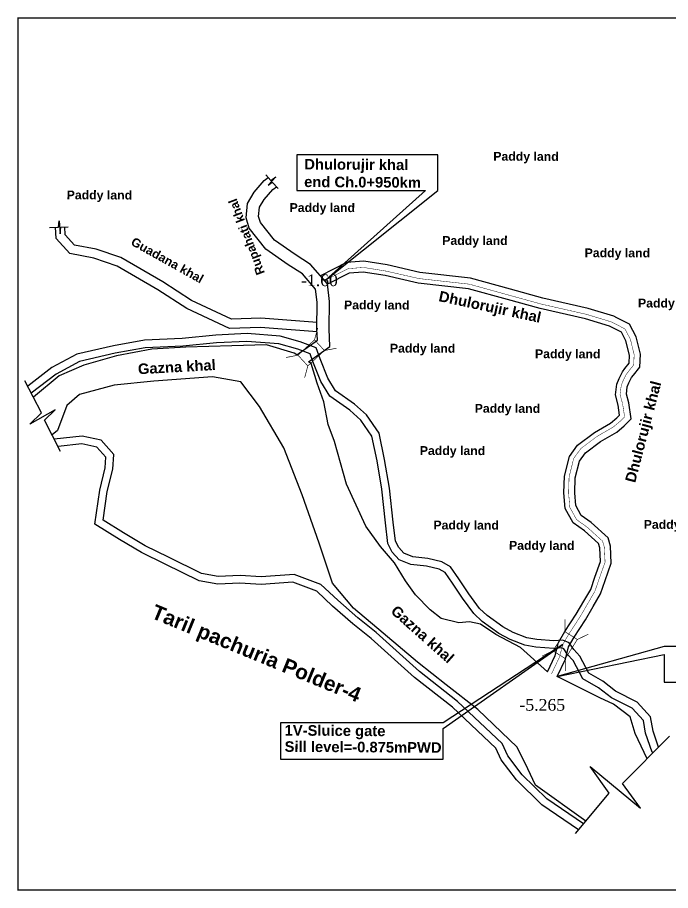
# Model space of a CAD drawing. Header units: millimetres. Extents: x 103 to 33028, y -150542 to -48.
# Drawn here: x 28858 to 29705, y -93541 to -92409 of the extents above; entities that cross this region are included whole.
import ezdxf

# ---------------------------------------------------------------- set-up
doc = ezdxf.new("R2010")
doc.units = ezdxf.units.MM
doc.header["$MEASUREMENT"] = 0
doc.linetypes.add('CENTERX2', pattern=[4, 2.5, -0.5, 0.5, -0.5])
doc.linetypes.add('PHANTOM2', pattern=[1.25, 0.625, -0.125, 0.125, -0.125, 0.125, -0.125])
for name, color, linetype in [('boundary', 7, 'Continuous'), ('Earthen Emb', 42, 'Continuous'), ('Khal', 4, 'Continuous'), ('TEXT', 5, 'Continuous')]:
    doc.layers.add(name, color=color, linetype=linetype)
doc.layers.add('Existing Str', color=7, linetype='PHANTOM2', lineweight=35)
doc.layers.add('OUTLINE', color=7, linetype='Continuous', lineweight=15)
doc.styles.add('b', font='times.ttf')
doc.styles.add('sum', font='arialbd.ttf')

# ---------------------------------------------------------------- blocks, each defined once
blk = doc.blocks.new('A$C3E516E70')
at = {"layer": 'Existing Str', "linetype": 'Continuous', "const_width": 1.25}
for points in [[(0.3, 51.6), (19.6, 39.6), (61.5, 39.6), (80.8, 51.6)], [(19.6, 12.6), (19.6, 39.6)], [(61.5, 12.6), (61.5, 39.6)], [(0.3, 0.5), (19.6, 12.6), (61.5, 12.6), (80.8, 0.5)]]:
    blk.add_lwpolyline(points, dxfattribs=at)

msp = doc.modelspace()

# ---------------------------------------------------------------- linework, layer by layer
at = {"layer": 'boundary', "color": 0, "const_width": 1.45}
msp.add_lwpolyline([(28858.6, -92409.6), (30445.3, -92409.6), (30445.3, -93540.6), (28858.6, -93540.6), (28858.6, -92409.6)], dxfattribs=at)
at = {"layer": 'Earthen Emb', "lineweight": 30}
for points in [[(29689.4, -93355.5), (29682.3, -93334.8), (29679.1, -93316.2), (29661.5, -93296.9), (29633.5, -93282.9), (29617.1, -93269.9), (29598.7, -93259.4), (29587.1, -93237.4), (29579.3, -93228.8), (29573.3, -93219.9), (29565.2, -93216.5), (29553.7, -93217.3), (29531.5, -93215.9), (29518.6, -93213.5), (29500.8, -93206.8), (29487.3, -93199.4), (29467.1, -93184.8), (29457.2, -93175.3), (29443.2, -93156.4), (29430.2, -93137), (29419.6, -93121.3), (29408.3, -93115), (29390.2, -93110.8), (29370.5, -93108.5), (29359, -93103.8), (29352.3, -93096.5), (29348, -93088.1), (29345.3, -93063.4), (29340.5, -93019.3), (29334, -92982.1), (29326.9, -92948), (29310.7, -92924.3), (29295.1, -92910.5), (29270.5, -92893.2), (29260.5, -92876.7), (29250.3, -92851.6), (29245.4, -92837.4), (29224.6, -92829.4), (29198.7, -92822.1), (29155.6, -92818.9), (29115.1, -92821), (29071.6, -92825.4), (29022.4, -92827.3), (28982.4, -92834.7), (28934.9, -92845.5), (28902.5, -92863.1), (28871.2, -92887.3)], [(29682.2, -93362.7), (29681, -93361.7), (29672.6, -93337.3), (29669.8, -93320.8), (29655.3, -93305), (29628.1, -93291.4), (29611.5, -93278.2), (29591.2, -93266.6), (29578.8, -93243.1), (29571.4, -93235), (29566.7, -93228), (29563.5, -93226.7), (29553.7, -93227.3), (29530.2, -93225.8), (29515.9, -93223.1), (29496.7, -93215.9), (29482, -93207.9), (29460.7, -93192.5), (29449.6, -93181.9), (29435, -93162.2), (29421.9, -93142.6), (29412.7, -93128.9), (29404.7, -93124.4), (29388.5, -93120.7), (29368, -93118.3), (29353.1, -93112.2), (29344, -93102.3), (29338.3, -93091.1), (29335.4, -93064.5), (29330.6, -93020.7), (29324.2, -92984), (29317.5, -92952), (29303.1, -92931), (29288.9, -92918.4), (29263, -92900.2), (29251.5, -92881.2), (29240.9, -92855.1), (29237.4, -92845), (29221.4, -92838.9), (29196.9, -92832), (29155.4, -92829), (29115.8, -92831), (29072.3, -92835.4), (29023.5, -92837.3), (28984.4, -92844.4), (28938.5, -92855), (28908, -92871.5), (28875.7, -92896.4)], [(29592, -93455), (29544.5, -93422.3), (29512.6, -93391.2), (29494, -93366.8), (29486.6, -93350.7), (29428.5, -93296), (29379.4, -93257.3), (29323.2, -93206.8), (29299.4, -93187.5), (29273.2, -93164.9), (29251.5, -93144.3), (29216.6, -93131.4), (29173.8, -93134.5), (29146.5, -93132.8), (29118.3, -93134.1), (29096.7, -93129.9), (29053.7, -93109), (29023.6, -93094.2), (28995.4, -93077.3), (28969, -93060.9), (28974.3, -93023.9), (28981.5, -92994.8), (28982.8, -92975.7), (28966.2, -92957.2), (28941.8, -92952), (28905.6, -92955.9)], [(29585.6, -93462.7), (29538.1, -93430), (29505.1, -93397.9), (29485.4, -93372), (29478.4, -93356.7), (29422, -93303.6), (29373, -93265), (29316.7, -93214.4), (29293, -93195.2), (29266.5, -93172.4), (29246.1, -93152.9), (29215.2, -93141.5), (29173.9, -93144.5), (29146.4, -93142.8), (29117.6, -93144.1), (29093.5, -93139.5), (29049.3, -93118), (29018.8, -93103), (28990.2, -93085.8), (28958.2, -93065.9), (28964.5, -93021.9), (28971.6, -92993.2), (28972.5, -92979.2), (28960.9, -92966.3), (28941.3, -92962.1), (28910.6, -92965.4)]]:
    msp.add_lwpolyline(points, dxfattribs=at)
at = {"layer": 'Khal', "color": 7, "lineweight": 25, "ltscale": 0.1}
for points in [[(29387, -92633.1), (29257.2, -92749.7), (29403.2, -92633.1), (29403.2, -92587), (29220, -92587), (29220, -92633.1)], [(29696.6, -93235.1), (29696.6, -93271), (29879.8, -93271), (29879.8, -93224.9), (29696.6, -93224.9), (29557.8, -93263.8)]]:
    msp.add_lwpolyline(points, close=True, dxfattribs=at)
at = {"layer": 'Khal', "lineweight": 25, "ltscale": 0.1}
for points in [[(29180, -92612.8), (29186.4, -92620.3), (29192.9, -92615.4), (29182.9, -92626.5), (29188.3, -92622.4), (29195.9, -92630.8)], [(29220.4, -92846.4), (29246.8, -92827.5), (29246.3, -92813), (29246.5, -92778.3), (29244.5, -92761.2), (29227.5, -92741.5), (29209.1, -92729.8), (29180, -92709.4), (29158.5, -92682.3), (29154.3, -92668.6), (29156.3, -92650), (29164.8, -92635.5), (29177.9, -92620.3), (29183.1, -92616.4)], [(29235.2, -92855.5), (29263.1, -92835.5), (29262.3, -92812.8), (29262.5, -92777.4), (29259.9, -92754.4), (29238, -92729.2), (29218, -92716.5), (29191.1, -92697.6), (29172.9, -92674.8), (29170.6, -92667), (29171.9, -92655.1), (29177.9, -92644.9), (29188.9, -92632.1), (29193.8, -92628.4)], [(28899.6, -92681.1), (28911.1, -92680.9), (28911.8, -92672.8), (28913.4, -92689.7), (28914, -92680.7), (28923.6, -92680.5)], [(29246.5, -92816.5), (29173.2, -92810.9), (29133, -92812.2), (29077.7, -92786.5), (29040, -92762.1), (28987, -92731.4), (28956.9, -92720.9), (28925.9, -92715.1), (28907.9, -92695.7), (28907.2, -92681)], [(29246.4, -92804.5), (29173.5, -92798.8), (29135.5, -92800.1), (29083.5, -92776), (29046.3, -92751.9), (28992, -92720.4), (28960, -92709.3), (28932, -92704), (28919.7, -92690.8), (28919.2, -92680.6)], [(29220.4, -92846.4), (29216.8, -92844.1), (29181, -92833.3), (29135.8, -92834.7), (29076.1, -92836.5), (29032, -92839.2), (28986.1, -92847.9), (28943.8, -92859.7), (28911.8, -92873.5), (28878.5, -92901.3)], [(29545.1, -93257.8), (29510.1, -93226.1), (29478.3, -93209.1), (29458.6, -93196), (29444.2, -93192.9), (29430.4, -93194.1), (29407.3, -93188.5), (29393.3, -93177.3), (29373.9, -93157.6), (29361.1, -93139.8), (29346.7, -93116.3), (29328.6, -93094.9), (29309.5, -93068.6), (29284.4, -93014.2), (29269, -92958.9), (29260.9, -92936.7), (29255.3, -92907.6), (29246.6, -92883.4), (29238.8, -92857.8), (29235.2, -92855.5)], [(29595.1, -93451.3), (29529.8, -93404.8), (29519.9, -93383.4), (29506.1, -93355.4), (29454.8, -93306.6), (29414, -93274.6), (29376.5, -93245.2), (29332.1, -93207.5), (29293.5, -93175.1), (29266.6, -93142.7), (29249, -93090.8), (29227.1, -93028.2), (29203.3, -92967.3), (29171.7, -92913.4), (29147.6, -92881.3), (29110.8, -92875), (29034.9, -92880.8), (28983.2, -92885.9), (28938.4, -92898), (28921.7, -92912.3), (28909.6, -92944.5), (28902.8, -92950.3)], [(28913.8, -92971.7), (28892.8, -92931), (28906.6, -92917.8), (28873.8, -92936.3), (28889, -92921.7), (28867.6, -92880)], [(29674.6, -93370.4), (29659.1, -93337.7), (29652.4, -93316.1), (29631.1, -93299.8), (29613.3, -93291.3), (29557.8, -93263.8)], [(29581.7, -93467.4), (29625.3, -93415.2), (29600.7, -93380.3), (29666.1, -93434.3), (29642.6, -93402.6), (29703.6, -93341.2)]]:
    msp.add_lwpolyline(points, dxfattribs=at)
at = {"layer": 'Khal', "color": 3, "linetype": 'Continuous'}
for points in [[(29557.8, -93263.8), (29568.5, -93241.2), (29572.7, -93225.2), (29580, -93212.5), (29594.7, -93190.1), (29604.6, -93172.8), (29614, -93156.6), (29620, -93139.3), (29628, -93116.6), (29626.9, -93094.6), (29623.8, -93083.7), (29602, -93064), (29589.1, -93054.8), (29582, -93041.9), (29580.7, -93025.3), (29581.3, -93006), (29586.7, -92984.2), (29594.5, -92973.6), (29613.9, -92959), (29635.1, -92946.8), (29644.9, -92938.6), (29653.7, -92929.5), (29650.7, -92908.7), (29647.6, -92897.4), (29648.8, -92887.9), (29650.9, -92882.8), (29654.3, -92876), (29656.7, -92872.9), (29664.9, -92862.6), (29665.8, -92845.5), (29660.3, -92823.2), (29651.5, -92806.8), (29635.3, -92798.5), (29631.2, -92796.4), (29598.1, -92786.2), (29539.4, -92772.9), (29497.2, -92761.3), (29445.4, -92746.9), (29379.8, -92739.6), (29337.3, -92729.9), (29306.9, -92725), (29284.4, -92726.9), (29250.8, -92744)], [(29545.1, -93257.8), (29555.2, -93236.4), (29559.6, -93219.8), (29568, -93205.2), (29582.7, -93182.7), (29592.5, -93165.8), (29601.3, -93150.8), (29606.8, -93134.7), (29613.9, -93114.5), (29613, -93096.9), (29611.4, -93091.4), (29593.3, -93074.9), (29578.4, -93064.3), (29568.3, -93046), (29566.7, -93025.6), (29567.4, -93004), (29573.7, -92978.2), (29584.4, -92963.6), (29606.2, -92947.2), (29627, -92935.3), (29635.3, -92928.3), (29638.9, -92924.7), (29636.9, -92911.6), (29633.3, -92898.4), (29635.1, -92884.4), (29638.1, -92877.1), (29642.4, -92868.5), (29645.7, -92864.2), (29651.2, -92857.4), (29651.7, -92846.9), (29647.1, -92828.3), (29641.2, -92817.2), (29625.9, -92809.4), (29594.5, -92799.8), (29536, -92786.5), (29493.5, -92774.8), (29442.7, -92760.7), (29377.4, -92753.4), (29334.6, -92743.7), (29306.3, -92739.1), (29288.2, -92740.6), (29259.9, -92755)]]:
    msp.add_lwpolyline(points, dxfattribs=at)
at = {"layer": 'Khal', "color": 7, "linetype": 'CENTERX2', "lineweight": 30, "ltscale": 5, "const_width": 0.577}
msp.add_lwpolyline([(29550.5, -93260.3), (29560.9, -93238.4), (29565.2, -93222.1), (29573.1, -93208.4), (29587.8, -93185.9), (29597.7, -93168.8), (29606.7, -93153.3), (29612.4, -93136.7), (29620, -93115.4), (29619, -93095.9), (29616.7, -93088.1), (29597, -93070.2), (29583, -93060.2), (29574.2, -93044.2), (29572.7, -93025.5), (29573.3, -93004.9), (29579.3, -92980.8), (29588.7, -92967.9), (29609.5, -92952.3), (29630.5, -92940.2), (29639.4, -92932.7), (29645.3, -92926.8), (29642.8, -92910.4), (29639.4, -92898), (29641, -92885.9), (29643.6, -92879.5), (29647.5, -92871.7), (29650.4, -92867.9), (29657.1, -92859.6), (29657.7, -92846.3), (29652.8, -92826.1), (29645.6, -92812.7), (29628.2, -92803.8), (29596.1, -92794), (29537.5, -92780.7), (29495.1, -92769), (29443.9, -92754.8), (29378.4, -92747.5), (29335.7, -92737.8), (29306.6, -92733.1), (29286.6, -92734.7), (29257.2, -92749.7)], dxfattribs=at)
at = {"layer": 'TEXT', "color": 7}
msp.add_lwpolyline([(29410.1, -93331), (29565.2, -93222.1), (29410.1, -93323.8), (29198.8, -93323.8), (29198.8, -93371), (29410.1, -93371), (29410.1, -93371), (29410.1, -93371)], close=True, dxfattribs=at)

# ---------------------------------------------------------------- block references
at = {"layer": 'Khal', "lineweight": 25, "ltscale": 0.1, "zscale": 0.7}
for p, xscale, yscale, rotation in [((29230.4, -92876.6), 0.699999999997477, 0.7000000000011255, 42.82352115967594), ((29568.5, -93256.8), 0.6999999999988797, 0.7000000000007276, 57.74298581677004)]:
    msp.add_blockref('A$C3E516E70', p, dxfattribs=dict(at, xscale=xscale, yscale=yscale, rotation=rotation))

# ---------------------------------------------------------------- texts
at = {"layer": 'OUTLINE', "ltscale": 0.1, "char_height": 15.16, "width": 707.202, "attachment_point": 1, "style": 'b'}
for s, insert in [('-1.60', (29225.7, -92742.2)), ('-5.265', (29509, -93292.9))]:
    msp.add_mtext(s, dxfattribs=dict(at, insert=insert))
at = {"layer": 'TEXT', "color": 7, "attachment_point": 1, "style": 'sum'}
for s, insert, char_height, width, rotation in [('Dhulorujir khal \\Pend Ch.0+950km', (29229.9, -92592.3), 13.691, 265.021, 359.6201), ('Paddy land ', (29475, -92583.2), 11.391, 220.498, 359.7933), ('Paddy land ', (28921.7, -92633.3), 11.391, 220.498, 359.7933), ('Rupahati khal ', (29168.2, -92744.2), 11.391, 220.498, 110.8296), ('Paddy land ', (29210.8, -92649.7), 11.391, 220.498, 359.7933), ('Guadana khal ', (29009.5, -92693.3), 11.391, 220.498, 330.8154), ('Paddy land ', (29408.8, -92692.4), 11.391, 220.498, 359.7933), ('Paddy land ', (29593.5, -92708.4), 11.391, 220.498, 359.7933), ('Dhulorujir khal', (29406.2, -92763.3), 13.691, 265.021, 347.9208), ('Paddy land ', (29662.7, -92773.6), 11.391, 220.498, 359.7933), ('Paddy land ', (29281.4, -92776), 11.391, 220.498, 359.7933), ('Paddy land ', (29340.9, -92832.1), 11.391, 220.498, 359.7933), ('Paddy land ', (29529.1, -92839.4), 11.391, 220.498, 359.7933), ('Gazna khal', (29013.7, -92858.1), 13.69, 265.021, 3.2209), ('Dhulorujir khal', (29645.7, -93009.7), 13.691, 265.021, 75.3541), ('Paddy land ', (29450.9, -92910.1), 11.391, 220.498, 359.7933), ('Paddy land ', (29379.7, -92964.9), 11.391, 220.498, 359.7933), ('Paddy land ', (29397.4, -93061.5), 11.391, 220.498, 359.7933), ('Paddy land ', (29670.1, -93060.7), 11.391, 220.498, 359.7933), ('Paddy land ', (29495.4, -93087.9), 11.391, 220.498, 359.7933), ('Taril pachuria Polder-4', (29037.3, -93169.6), 19.167, 371.03, 337.6866), ('Gazna khal', (29350.1, -93170.2), 13.69, 265.021, 318.3485), ('1V-Sluice gate', (29204.4, -93326.6), 13.691, 265.021, 359.6201), ('Sill level=-0.875mPWD', (29204.4, -93347.7), 13.691, 265.021, 359.6201)]:
    msp.add_mtext(s, dxfattribs=dict(at, insert=insert, char_height=char_height, width=width, rotation=rotation))

doc.saveas('drawing.dxf')
